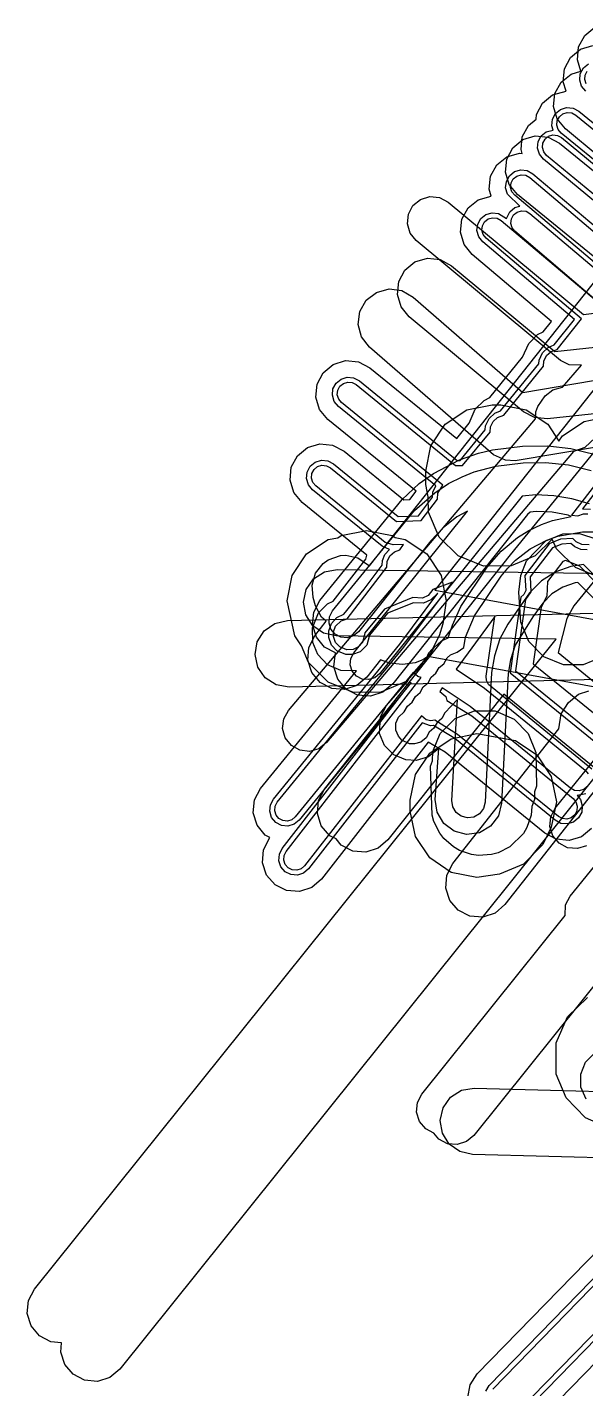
# Model space of a CAD drawing. Header units: metres. Extents: x -2677 to -840, y 169 to 1487.
# Drawn here: x -1958.2 to -1924.6, y 1337.7 to 1419.7 of the extents above; entities that cross this region are included whole.
import ezdxf

# ---------------------------------------------------------------- set-up
doc = ezdxf.new("R2010")
doc.units = ezdxf.units.M
doc.layers.add('AI_GREENING_EXCLUSIONS', color=1, linetype='Continuous')

msp = doc.modelspace()

# ---------------------------------------------------------------- linework, layer by layer
at = {"layer": 'AI_GREENING_EXCLUSIONS'}
for points in [[(-1919.708, 1408.523), (-1925.798, 1413.567), (-1926.29, 1414.173), (-1926.513, 1414.921), (-1926.433, 1415.697), (-1926.062, 1416.383), (-1925.457, 1416.876), (-1924.872, 1417.05), (-1925.081, 1417.732), (-1925.008, 1418.508), (-1924.642, 1419.198), (-1924.041, 1419.695)], [(-1924.231, 1371.427), (-1924.833, 1370.929), (-1925.579, 1370.7), (-1926.355, 1370.774), (-1927.045, 1371.139), (-1933.048, 1376.028), (-1934.057, 1376.628), (-1940.482, 1368.377), (-1941.072, 1367.867), (-1941.813, 1367.621), (-1942.591, 1367.678), (-1943.289, 1368.028), (-1943.799, 1368.618), (-1944.045, 1369.359), (-1943.988, 1370.137), (-1943.608, 1370.874), (-1943.874, 1371.015), (-1944.371, 1371.617), (-1944.6, 1372.363), (-1944.526, 1373.14), (-1944.16, 1373.829), (-1938.372, 1380.927), (-1939.319, 1380.935), (-1940.121, 1381.29), (-1940.715, 1381.91), (-1941.017, 1382.632), (-1941.037, 1383.521), (-1940.661, 1384.42), (-1940.121, 1384.96), (-1939.786, 1385.121), (-1937.823, 1387.653), (-1937.756, 1387.884), (-1941.654, 1391.059), (-1942.151, 1391.66), (-1942.381, 1392.406), (-1942.307, 1393.183), (-1941.942, 1393.872), (-1941.34, 1394.37), (-1940.594, 1394.599), (-1939.818, 1394.525), (-1939.128, 1394.16), (-1935.534, 1391.232), (-1935.161, 1391.248), (-1934.793, 1391.745), (-1940.102, 1396.07), (-1940.6, 1396.671), (-1940.829, 1397.417), (-1940.755, 1398.194), (-1940.39, 1398.883), (-1939.789, 1399.381), (-1939.043, 1399.61), (-1938.266, 1399.536), (-1937.576, 1399.171), (-1932.347, 1394.912), (-1931.591, 1395.846), (-1931.23, 1396.676), (-1930.689, 1397.216), (-1930.351, 1397.378), (-1928.377, 1399.816), (-1928.015, 1400.645), (-1927.475, 1401.186), (-1927.137, 1401.348), (-1926.64, 1401.961), (-1931.42, 1405.997), (-1931.907, 1406.607), (-1932.123, 1407.357), (-1932.036, 1408.132), (-1931.658, 1408.815), (-1931.048, 1409.302), (-1930.276, 1409.515), (-1930.398, 1409.939), (-1930.31, 1410.714), (-1929.932, 1411.397), (-1929.322, 1411.884), (-1928.572, 1412.099), (-1928.405, 1412.081), (-1928.477, 1412.32), (-1928.399, 1413.096), (-1928.029, 1413.784), (-1927.568, 1414.159), (-1927.542, 1414.437), (-1927.177, 1415.127), (-1926.575, 1415.624), (-1925.764, 1415.847), (-1925.936, 1416.407), (-1925.863, 1417.183), (-1925.498, 1417.873), (-1924.896, 1418.371), (-1924.151, 1418.6)], [(-1921.289, 1379.443), (-1934.079, 1381.794), (-1934.391, 1381.575), (-1934.847, 1381.405), (-1935.618, 1381.308), (-1936.395, 1381.38), (-1936.938, 1381.586), (-1937.763, 1380.544), (-1938.357, 1380.039), (-1939.1, 1379.799), (-1939.877, 1379.862), (-1940.572, 1380.218), (-1941.078, 1380.812), (-1941.317, 1381.555), (-1941.255, 1382.333), (-1940.899, 1383.027), (-1940.205, 1383.904), (-1940.487, 1384.149), (-1940.844, 1384.844), (-1940.986, 1385.342), (-1941.054, 1386.083), (-1940.846, 1386.797), (-1940.392, 1387.386), (-1940.09, 1387.607), (-1939.355, 1387.87), (-1939.021, 1387.891), (-1938.293, 1387.737), (-1937.597, 1387.256), (-1912.923, 1418.396)], [(-1921.289, 1379.443), (-1934.079, 1381.794), (-1934.391, 1381.575), (-1934.847, 1381.405), (-1935.618, 1381.308), (-1936.395, 1381.38), (-1936.938, 1381.586), (-1937.763, 1380.544), (-1938.357, 1380.039), (-1939.1, 1379.799), (-1939.877, 1379.862), (-1940.572, 1380.218), (-1941.078, 1380.812), (-1941.317, 1381.555), (-1941.255, 1382.333), (-1940.899, 1383.027), (-1940.205, 1383.904), (-1940.487, 1384.149), (-1940.844, 1384.844), (-1940.986, 1385.342), (-1941.054, 1386.083), (-1940.846, 1386.797), (-1940.392, 1387.386), (-1940.09, 1387.607), (-1939.355, 1387.87), (-1939.021, 1387.891), (-1938.293, 1387.737), (-1937.597, 1387.256), (-1912.923, 1418.396)], [(-1924.578, 1415.835), (-1924.827, 1416.136), (-1924.941, 1416.509), (-1924.905, 1416.897), (-1924.722, 1417.242), (-1924.421, 1417.491)], [(-1924.563, 1416.278), (-1924.643, 1416.539), (-1924.617, 1416.811), (-1924.489, 1417.053)], [(-1910.039, 1415.594), (-1933.66, 1385.784), (-1919.054, 1383.099)], [(-1910.039, 1415.594), (-1933.66, 1385.784), (-1919.054, 1383.099)], [(-1921.316, 1406.948), (-1927.123, 1411.739), (-1927.37, 1412.041), (-1927.482, 1412.415), (-1927.442, 1412.803), (-1927.258, 1413.147), (-1926.955, 1413.394), (-1926.541, 1413.502), (-1926.621, 1413.762), (-1926.584, 1414.15), (-1926.401, 1414.495), (-1926.101, 1414.744), (-1925.728, 1414.859), (-1925.339, 1414.822), (-1924.995, 1414.639), (-1919.27, 1409.977)], [(-1920.234, 1408.569), (-1926.068, 1413.321), (-1926.242, 1413.531), (-1926.322, 1413.793), (-1926.297, 1414.064), (-1926.169, 1414.306), (-1925.958, 1414.48), (-1925.697, 1414.56), (-1925.425, 1414.534), (-1925.184, 1414.406), (-1919.426, 1409.717)], [(-1922.503, 1404.585), (-1928.682, 1409.614), (-1929.18, 1410.215), (-1929.409, 1410.961), (-1929.336, 1411.738), (-1928.971, 1412.428), (-1928.37, 1412.925), (-1927.624, 1413.155), (-1926.847, 1413.082), (-1926.157, 1412.716), (-1920.357, 1407.995)], [(-1921.135, 1407.184), (-1926.932, 1411.97), (-1927.105, 1412.182), (-1927.183, 1412.444), (-1927.156, 1412.715), (-1927.026, 1412.956), (-1926.815, 1413.129), (-1926.553, 1413.207), (-1926.281, 1413.18), (-1926.041, 1413.05), (-1920.358, 1408.359)], [(-1924.572, 1373.509), (-1925.105, 1373.41), (-1924.902, 1373.164), (-1924.787, 1372.791), (-1924.824, 1372.403), (-1925.007, 1372.058), (-1925.307, 1371.809), (-1925.68, 1371.695), (-1926.069, 1371.732), (-1926.414, 1371.914), (-1932.467, 1376.845), (-1933.742, 1377.634), (-1933.925, 1377.605), (-1934.425, 1377.784), (-1941.271, 1368.992), (-1941.566, 1368.736), (-1941.937, 1368.614), (-1942.326, 1368.642), (-1942.674, 1368.817), (-1942.93, 1369.112), (-1943.052, 1369.483), (-1943.024, 1369.872), (-1942.849, 1370.22), (-1935.085, 1380.211), (-1941.835, 1371.933), (-1942.136, 1371.685), (-1942.509, 1371.57), (-1942.897, 1371.607), (-1943.242, 1371.79), (-1943.49, 1372.091), (-1943.605, 1372.464), (-1943.568, 1372.852), (-1943.385, 1373.197), (-1935.776, 1382.527), (-1933.482, 1385.596), (-1933.903, 1385.207), (-1934.344, 1385.002), (-1934.959, 1385.013), (-1936.519, 1384.392), (-1937.596, 1383.065), (-1937.767, 1382.469), (-1938.17, 1382.066), (-1938.628, 1381.895), (-1939.024, 1381.895), (-1939.562, 1382.119), (-1939.886, 1382.469), (-1940.056, 1382.927), (-1940.056, 1383.323), (-1939.886, 1383.782), (-1939.562, 1384.131), (-1939.138, 1384.329), (-1937.923, 1385.837), (-1936.843, 1387.288), (-1936.823, 1387.573), (-1936.672, 1387.934), (-1936.396, 1388.235), (-1936.84, 1388.427), (-1941.023, 1391.834), (-1941.271, 1392.135), (-1941.386, 1392.508), (-1941.349, 1392.896), (-1941.166, 1393.241), (-1940.866, 1393.489), (-1940.493, 1393.604), (-1940.104, 1393.567), (-1939.76, 1393.385), (-1935.871, 1390.218), (-1934.642, 1390.268), (-1933.803, 1391.393), (-1933.783, 1391.678), (-1933.61, 1392.072), (-1939.471, 1396.845), (-1939.719, 1397.146), (-1939.834, 1397.519), (-1939.797, 1397.907), (-1939.615, 1398.252), (-1939.314, 1398.5), (-1938.941, 1398.615), (-1938.553, 1398.578), (-1938.208, 1398.396), (-1932.311, 1393.593), (-1932.131, 1393.59), (-1930.625, 1395.443), (-1930.605, 1395.676), (-1930.4, 1396.117), (-1930.051, 1396.44), (-1929.704, 1396.585), (-1927.41, 1399.413), (-1927.391, 1399.646), (-1927.186, 1400.086), (-1926.837, 1400.41), (-1926.489, 1400.555), (-1925.247, 1402.093), (-1930.775, 1406.761), (-1931.019, 1407.066), (-1931.127, 1407.441), (-1931.083, 1407.828), (-1930.894, 1408.17), (-1930.589, 1408.413), (-1930.214, 1408.521), (-1929.827, 1408.478), (-1929.348, 1408.173), (-1929.152, 1408.581), (-1928.847, 1408.825), (-1928.542, 1408.913), (-1929.293, 1409.648), (-1929.401, 1410.023), (-1929.357, 1410.41), (-1929.168, 1410.752), (-1928.863, 1410.995), (-1928.488, 1411.103), (-1928.101, 1411.059), (-1927.759, 1410.87), (-1922.047, 1406.044)], [(-1922.888, 1404.529), (-1928.856, 1409.572), (-1929.027, 1409.785), (-1929.102, 1410.048), (-1929.071, 1410.319), (-1928.939, 1410.558), (-1928.726, 1410.728), (-1928.463, 1410.804), (-1928.192, 1410.773), (-1927.953, 1410.641), (-1922.059, 1405.662)], [(-1924.017, 1394.956), (-1924.629, 1394.371), (-1925.325, 1394.137), (-1940.191, 1376.593), (-1940.649, 1376.229), (-1941.211, 1376.068), (-1941.793, 1376.135), (-1942.305, 1376.419), (-1942.669, 1376.877), (-1942.83, 1377.439), (-1942.763, 1378.021), (-1942.479, 1378.533), (-1927.599, 1396.094), (-1927.575, 1396.53), (-1927.47, 1396.842), (-1927.017, 1397.493), (-1926.559, 1397.857), (-1925.97, 1398.015), (-1924.844, 1399.344), (-1925.568, 1399.366), (-1926.092, 1399.627), (-1934.785, 1406.842), (-1935.154, 1407.297), (-1935.321, 1407.858), (-1935.26, 1408.44), (-1934.981, 1408.954), (-1934.527, 1409.323), (-1933.966, 1409.49), (-1933.383, 1409.429), (-1932.869, 1409.15), (-1924.72, 1402.385), (-1921.967, 1402.739)], [(-1924.504, 1373.947), (-1924.714, 1373.773), (-1924.976, 1373.693), (-1925.247, 1373.719), (-1925.489, 1373.847), (-1931.533, 1378.77), (-1933.214, 1379.889), (-1933.372, 1379.673), (-1933.008, 1379.366), (-1932.935, 1379.133), (-1931.444, 1378.204), (-1925.34, 1373.232), (-1925.166, 1373.022), (-1925.086, 1372.761), (-1925.111, 1372.489), (-1925.239, 1372.248), (-1925.45, 1372.073), (-1925.711, 1371.993), (-1925.983, 1372.019), (-1926.224, 1372.147), (-1932.293, 1377.09), (-1933.671, 1377.943), (-1933.913, 1377.905), (-1934.178, 1377.968), (-1934.473, 1378.209), (-1941.508, 1369.176), (-1941.714, 1368.997), (-1941.974, 1368.911), (-1942.246, 1368.931), (-1942.49, 1369.054), (-1942.669, 1369.26), (-1942.755, 1369.52), (-1942.735, 1369.792), (-1942.612, 1370.036), (-1934.485, 1380.522), (-1934.692, 1380.579), (-1934.973, 1380.822), (-1942.068, 1372.123), (-1942.278, 1371.949), (-1942.539, 1371.869), (-1942.811, 1371.895), (-1943.052, 1372.023), (-1943.226, 1372.233), (-1943.306, 1372.494), (-1943.28, 1372.766), (-1943.152, 1373.007), (-1935.54, 1382.342), (-1932.607, 1386.265), (-1933.789, 1385.819), (-1934.071, 1385.456), (-1934.403, 1385.296), (-1934.989, 1385.344), (-1936.703, 1384.642), (-1937.89, 1383.203), (-1938.015, 1382.637), (-1938.258, 1382.368), (-1938.59, 1382.209), (-1938.965, 1382.189), (-1939.394, 1382.368), (-1939.637, 1382.637), (-1939.762, 1382.987), (-1939.762, 1383.264), (-1939.637, 1383.614), (-1939.315, 1383.936), (-1938.946, 1384.062), (-1936.548, 1387.157), (-1936.529, 1387.514), (-1936.369, 1387.846), (-1936.101, 1388.088), (-1935.77, 1388.21), (-1935.557, 1388.529), (-1936.18, 1388.503), (-1936.651, 1388.66), (-1940.833, 1392.067), (-1941.007, 1392.277), (-1941.087, 1392.538), (-1941.062, 1392.81), (-1940.934, 1393.051), (-1940.723, 1393.225), (-1940.462, 1393.306), (-1940.19, 1393.28), (-1939.949, 1393.152), (-1935.973, 1389.913), (-1934.487, 1389.975), (-1933.509, 1391.263), (-1933.489, 1391.619), (-1933.176, 1392.105), (-1939.281, 1397.078), (-1939.455, 1397.288), (-1939.536, 1397.549), (-1939.51, 1397.821), (-1939.382, 1398.062), (-1939.172, 1398.236), (-1938.91, 1398.317), (-1938.639, 1398.291), (-1938.397, 1398.163), (-1932.42, 1393.295), (-1931.99, 1393.287), (-1930.331, 1395.305), (-1930.311, 1395.617), (-1930.152, 1395.949), (-1929.883, 1396.191), (-1929.512, 1396.317), (-1927.116, 1399.275), (-1927.097, 1399.586), (-1926.937, 1399.919), (-1926.669, 1400.161), (-1926.298, 1400.287), (-1924.829, 1402.132), (-1930.582, 1406.99), (-1930.752, 1407.204), (-1930.828, 1407.466), (-1930.797, 1407.737), (-1930.665, 1407.976), (-1930.452, 1408.147), (-1930.189, 1408.222), (-1929.918, 1408.192), (-1929.679, 1408.06), (-1923.939, 1403.214), (-1928.839, 1407.402), (-1929.009, 1407.615), (-1929.085, 1407.877), (-1929.055, 1408.149), (-1928.923, 1408.388), (-1928.709, 1408.558), (-1928.447, 1408.634), (-1928.175, 1408.604), (-1927.936, 1408.472), (-1923.039, 1404.342)], [(-1914.661, 1397.405), (-1926.882, 1396.099), (-1927.658, 1396.18), (-1928.323, 1396.534), (-1935.206, 1402.247), (-1935.698, 1402.853), (-1935.921, 1403.601), (-1935.84, 1404.377), (-1935.468, 1405.063), (-1934.862, 1405.555), (-1934.114, 1405.777), (-1933.338, 1405.696), (-1932.652, 1405.325), (-1926.439, 1400.169), (-1911.13, 1401.805)], [(-1923.925, 1374.976), (-1929.507, 1379.523), (-1936.487, 1370.742), (-1937.083, 1370.238), (-1937.826, 1369.999), (-1938.603, 1370.064), (-1939.297, 1370.421), (-1939.611, 1370.791), (-1939.995, 1370.989), (-1940.5, 1371.584), (-1940.738, 1372.328), (-1940.674, 1373.105), (-1940.316, 1373.799), (-1929.108, 1387.9), (-1923.804, 1394.406), (-1928.826, 1393.572), (-1929.414, 1393.618), (-1930.125, 1393.938), (-1937.595, 1400.424), (-1938.072, 1401.041), (-1938.277, 1401.794), (-1938.178, 1402.568), (-1937.791, 1403.246), (-1937.173, 1403.723), (-1936.42, 1403.928), (-1935.646, 1403.829), (-1934.969, 1403.442), (-1928.365, 1397.696), (-1919.973, 1399.106)], [(-1916.806, 1401.454), (-1925.444, 1390.296), (-1925.062, 1390.259), (-1924.721, 1390.38), (-1924.444, 1390.38)], [(-1917.803, 1399.69), (-1924.772, 1390.674), (-1924.288, 1390.655)], [(-1923.749, 1386.547), (-1925.194, 1387.151), (-1926.338, 1388.274), (-1926.599, 1388.86), (-1927.632, 1387.848), (-1929.077, 1387.244), (-1930.738, 1387.228), (-1932.26, 1387.848), (-1933.404, 1388.971), (-1934.051, 1390.48), (-1934.067, 1391.4), (-1934.216, 1392.15), (-1934.216, 1392.15), (-1934.216, 1392.952), (-1933.912, 1394.483), (-1933.044, 1395.78), (-1931.747, 1396.648), (-1930.216, 1396.952), (-1929.694, 1396.947), (-1928.163, 1396.643), (-1926.866, 1395.775), (-1926.191, 1394.766), (-1925.978, 1395.083), (-1924.681, 1395.951), (-1923.15, 1396.255)], [(-1906.863, 1368.026), (-1925.049, 1386.247), (-1925.219, 1386.225), (-1925.964, 1385.956), (-1926.624, 1385.555), (-1927.172, 1384.992), (-1927.763, 1384.181), (-1928.826, 1382.474), (-1929.112, 1381.593), (-1929.25, 1380.768), (-1929.645, 1372.942), (-1929.84, 1372.187), (-1930.31, 1371.564), (-1930.982, 1371.168), (-1931.755, 1371.059), (-1932.51, 1371.254), (-1933.133, 1371.724), (-1933.53, 1372.396), (-1933.638, 1373.169), (-1933.428, 1376.248), (-1934.039, 1375.749), (-1934.795, 1375.52), (-1935.407, 1375.552), (-1936.129, 1375.855), (-1936.69, 1376.416), (-1936.992, 1377.138), (-1936.946, 1378.143), (-1936.578, 1378.831), (-1935.333, 1380.251), (-1935.149, 1380.569), (-1933.905, 1381.99), (-1933.702, 1382.331), (-1933.272, 1382.722), (-1932.857, 1382.9), (-1932.611, 1383.666), (-1932.103, 1384.788), (-1930.509, 1387.176), (-1929.678, 1388.14), (-1928.69, 1388.958), (-1928.001, 1389.367), (-1927.252, 1389.74), (-1926.585, 1389.97), (-1925.466, 1390.22), (-1925.647, 1390.306), (-1926.604, 1390.471), (-1927.573, 1390.522), (-1927.92, 1390.471), (-1928.082, 1390.334), (-1936.2, 1380.133), (-1936.797, 1379.631), (-1937.541, 1379.396), (-1938.319, 1379.463), (-1939.011, 1379.824), (-1939.513, 1380.421), (-1939.748, 1381.165), (-1939.649, 1382.002), (-1940.3, 1382.344), (-1940.799, 1382.943), (-1941.031, 1383.688), (-1940.96, 1384.465), (-1940.598, 1385.156), (-1935.642, 1391.241), (-1934.605, 1392.202), (-1933.739, 1392.819), (-1932.177, 1393.641), (-1931.028, 1394.035), (-1930.201, 1394.23), (-1928.394, 1394.453), (-1926.868, 1394.467), (-1925.476, 1394.312), (-1923.991, 1393.963)], [(-1924.36, 1390.972), (-1925.412, 1391.285), (-1926.492, 1391.471), (-1927.588, 1391.529), (-1928.416, 1391.437), (-1936.98, 1380.758), (-1937.279, 1380.507), (-1937.651, 1380.39), (-1938.039, 1380.424), (-1938.385, 1380.604), (-1938.636, 1380.902), (-1938.754, 1381.275), (-1938.72, 1381.663), (-1938.54, 1382.009), (-1931.694, 1390.546), (-1932.338, 1390.206), (-1933.165, 1389.54), (-1933.901, 1388.746), (-1938.265, 1383.27), (-1938.564, 1383.02), (-1938.937, 1382.904), (-1939.326, 1382.94), (-1939.671, 1383.121), (-1939.921, 1383.421), (-1940.037, 1383.794), (-1940.001, 1384.182), (-1939.82, 1384.528), (-1934.894, 1390.578), (-1933.675, 1391.65), (-1932.847, 1392.197), (-1932.019, 1392.616), (-1931.295, 1392.904), (-1929.992, 1393.252), (-1928.349, 1393.454), (-1927.011, 1393.473), (-1925.618, 1393.322), (-1924.255, 1392.998)], [(-1921.178, 1389.873), (-1925.289, 1384.83), (-1925.715, 1384.078), (-1926.241, 1382.021), (-1921.399, 1378.077)], [(-1905.795, 1368.372), (-1924.709, 1387.323), (-1925.468, 1387.215), (-1926.376, 1386.89), (-1927.244, 1386.34), (-1927.973, 1385.619), (-1929.263, 1383.731), (-1929.759, 1382.853), (-1930.082, 1381.834), (-1930.249, 1380.824), (-1930.643, 1372.999), (-1930.741, 1372.621), (-1930.975, 1372.31), (-1931.312, 1372.112), (-1931.698, 1372.057), (-1932.076, 1372.155), (-1932.387, 1372.39), (-1932.585, 1372.726), (-1932.64, 1373.112), (-1932.294, 1379.203), (-1933.056, 1378.389), (-1933.24, 1378.049), (-1933.532, 1377.81), (-1933.716, 1377.47), (-1934.008, 1377.23), (-1934.192, 1376.89), (-1934.51, 1376.631), (-1934.892, 1376.515), (-1935.193, 1376.529), (-1935.656, 1376.747), (-1935.861, 1376.975), (-1936.012, 1377.336), (-1936.012, 1377.763), (-1935.853, 1378.137), (-1935.502, 1378.452), (-1935.31, 1378.798), (-1935.026, 1379.031), (-1934.834, 1379.378), (-1934.55, 1379.611), (-1934.358, 1379.957), (-1934.074, 1380.19), (-1933.882, 1380.537), (-1933.598, 1380.77), (-1933.405, 1381.116), (-1933.122, 1381.349), (-1932.929, 1381.696), (-1932.713, 1381.893), (-1932.315, 1382.047), (-1931.925, 1382.323), (-1931.81, 1382.944), (-1931.271, 1384.235), (-1929.681, 1386.615), (-1929.269, 1387.099), (-1928.811, 1387.587), (-1927.928, 1388.267), (-1926.926, 1388.795), (-1926.259, 1389.024), (-1924.784, 1389.303), (-1923.838, 1389.297)], [(-1924.379, 1388.521), (-1924.819, 1388.528), (-1925.151, 1388.687), (-1925.355, 1388.899), (-1926.094, 1388.846), (-1926.772, 1388.578), (-1928.243, 1386.674), (-1928.178, 1385.764), (-1928.299, 1385.519), (-1928.483, 1385.358), (-1929.129, 1380.803), (-1923.332, 1376.081)], [(-1924.499, 1388.214), (-1924.878, 1388.233), (-1925.239, 1388.385), (-1925.47, 1388.59), (-1926.026, 1388.55), (-1926.585, 1388.329), (-1927.93, 1386.589), (-1927.888, 1385.686), (-1928.2, 1385.215), (-1928.808, 1380.928), (-1923.142, 1376.314)], [(-1922.754, 1385.001), (-1924.944, 1387.234), (-1925.807, 1387.562), (-1925.961, 1387.5), (-1926.884, 1386.307), (-1926.922, 1385.427), (-1927.256, 1384.752), (-1927.739, 1381.347), (-1922.511, 1377.089)], [(-1919.612, 1380.032), (-1952.637, 1338.85), (-1953.235, 1338.348), (-1953.979, 1338.113), (-1954.757, 1338.181), (-1955.449, 1338.541), (-1955.951, 1339.138), (-1956.186, 1339.882), (-1956.137, 1340.445), (-1956.778, 1340.501), (-1957.47, 1340.861), (-1957.972, 1341.459), (-1958.206, 1342.203), (-1958.138, 1342.981), (-1957.778, 1343.673), (-1926.36, 1382.825), (-1939.601, 1383.033), (-1940.364, 1383.198), (-1941.006, 1383.641), (-1941.429, 1384.297), (-1941.569, 1385.065), (-1941.405, 1385.827), (-1940.961, 1386.469), (-1940.306, 1386.893), (-1939.538, 1387.033), (-1939.538, 1387.033), (-1923.19, 1386.776)], [(-1923.867, 1380.391), (-1942.446, 1379.946), (-1943.214, 1380.08), (-1943.873, 1380.498), (-1944.322, 1381.136), (-1944.493, 1381.898), (-1944.359, 1382.666), (-1943.941, 1383.325), (-1943.303, 1383.774), (-1942.541, 1383.945), (-1921.573, 1384.447)], [(-1924.216, 1374.996), (-1930.437, 1380.089), (-1930.555, 1380.335), (-1930.57, 1380.608), (-1930.061, 1384.201), (-1932.387, 1381.02), (-1930.675, 1379.877), (-1924.605, 1374.932), (-1924.431, 1374.722)], [(-1923.188, 1374.786), (-1929.447, 1366.834), (-1930.04, 1366.327), (-1930.782, 1366.085), (-1931.56, 1366.146), (-1932.256, 1366.499), (-1932.763, 1367.092), (-1933.005, 1367.834), (-1932.944, 1368.612), (-1932.591, 1369.308), (-1926.2, 1377.427), (-1926.2, 1377.427), (-1926.062, 1378.327), (-1925.611, 1379.009), (-1925.02, 1379.516), (-1924.395, 1379.72)], [(-1924.526, 1370.386), (-1925.085, 1370.211), (-1925.668, 1370.264), (-1926.186, 1370.536), (-1926.561, 1370.985), (-1926.735, 1371.544), (-1926.682, 1372.127), (-1926.411, 1372.645), (-1921.709, 1378.468)], [(-1923.191, 1363.064), (-1931.313, 1352.933), (-1931.761, 1352.556), (-1932.319, 1352.38), (-1932.902, 1352.431), (-1933.421, 1352.701), (-1933.732, 1353.07), (-1934.208, 1353.318), (-1934.584, 1353.766), (-1934.761, 1354.324), (-1934.71, 1354.907), (-1934.44, 1355.426), (-1925.823, 1366.176), (-1925.792, 1366.82), (-1925.522, 1367.34), (-1920.636, 1373.355)], [(-1923.031, 1353.302), (-1924.595, 1353.987), (-1925.756, 1355.187), (-1926.36, 1356.631), (-1926.36, 1358.507), (-1925.675, 1360.071), (-1924.475, 1361.232)], [(-1924.558, 1355.115), (-1924.866, 1355.832), (-1924.876, 1356.613), (-1924.587, 1357.337), (-1924.043, 1357.896)], [(-1931.674, 1337.136), (-1931.532, 1337.903), (-1931.107, 1338.558), (-1918.801, 1351.195)], [(-1930.603, 1337.533), (-1930.39, 1337.86), (-1917.386, 1351.215)], [(-1930.175, 1337.651), (-1916.926, 1351.257)], [(-1897.335, 1337.244), (-1899.963, 1339.955), (-1900.413, 1340.08), (-1900.682, 1340.323), (-1900.841, 1340.655), (-1900.861, 1340.881), (-1903.489, 1343.591), (-1903.939, 1343.717), (-1904.208, 1343.959), (-1904.367, 1344.292), (-1904.387, 1344.518), (-1905.032, 1345.152), (-1907.354, 1346.416), (-1907.748, 1346.389), (-1908.098, 1346.514), (-1908.366, 1346.757), (-1908.502, 1347.031), (-1911.821, 1348.805), (-1912.214, 1348.778), (-1912.564, 1348.903), (-1912.833, 1349.146), (-1912.968, 1349.42), (-1914.888, 1350.424), (-1928.671, 1336.295)], [(-1897.629, 1337.09), (-1900.124, 1339.661), (-1900.581, 1339.831), (-1900.931, 1340.155), (-1901.155, 1340.726), (-1903.649, 1343.297), (-1904.107, 1343.468), (-1904.457, 1343.792), (-1904.681, 1344.363), (-1905.214, 1344.91), (-1907.426, 1346.095), (-1907.904, 1346.114), (-1908.266, 1346.265), (-1908.615, 1346.589), (-1908.72, 1346.79), (-1911.892, 1348.484), (-1912.371, 1348.503), (-1912.732, 1348.654), (-1913.082, 1348.978), (-1913.186, 1349.179), (-1914.836, 1350.056), (-1928.456, 1336.086)], [(-1898.501, 1336.549), (-1900.701, 1338.819), (-1901.22, 1339.056), (-1901.76, 1339.596), (-1902.027, 1340.186), (-1904.227, 1342.455), (-1904.746, 1342.692), (-1905.286, 1343.233), (-1905.553, 1343.822), (-1905.824, 1344.102), (-1907.717, 1345.114), (-1908.102, 1345.134), (-1908.825, 1345.436), (-1909.453, 1346.043), (-1912.183, 1347.503), (-1912.569, 1347.523), (-1913.291, 1347.825), (-1913.919, 1348.432), (-1914.655, 1348.825), (-1927.739, 1335.388)]]:
    msp.add_lwpolyline(points, dxfattribs=at)
for points in [[(-1936.244, 1389.081), (-1936.045, 1388.947), (-1935.442, 1388.828), (-1934.145, 1387.96), (-1933.277, 1386.663), (-1932.973, 1385.132), (-1933.18, 1383.761), (-1933.406, 1383.036), (-1933.799, 1382.246), (-1934.051, 1381.976), (-1934.278, 1381.432), (-1935.401, 1380.288), (-1936.91, 1379.641), (-1938.571, 1379.625), (-1940.093, 1380.245), (-1941.28, 1381.432), (-1941.699, 1382.434), (-1942.102, 1383.036), (-1942.563, 1385.132), (-1942.259, 1386.663), (-1941.391, 1387.96), (-1940.094, 1388.828), (-1939.511, 1388.943), (-1939.306, 1389.081), (-1937.775, 1389.385), (-1936.244, 1389.081)], [(-1922.3, 1386.828), (-1922.145, 1386.109), (-1922.106, 1385.392), (-1922.183, 1383.847), (-1922.653, 1382.682), (-1923.575, 1381.76), (-1924.74, 1381.29), (-1925.928, 1381.29), (-1927.093, 1381.76), (-1928.015, 1382.682), (-1928.485, 1383.847), (-1928.613, 1385.666), (-1928.483, 1386.664), (-1928.144, 1387.539), (-1926.984, 1388.761), (-1925.954, 1389.168), (-1924.96, 1389.195), (-1923.91, 1388.843), (-1922.686, 1387.684), (-1922.3, 1386.828)], [(-1933.724, 1371.852), (-1933.826, 1372.235), (-1933.925, 1375.169), (-1933.807, 1375.502), (-1933.793, 1376.061), (-1933.34, 1377.145), (-1932.437, 1378.048), (-1931.285, 1378.515), (-1930.029, 1378.501), (-1928.891, 1378.011), (-1928.043, 1377.145), (-1927.576, 1375.993), (-1927.544, 1373.982), (-1927.671, 1373.627), (-1927.671, 1373.159), (-1927.828, 1372.749), (-1927.868, 1372.22), (-1928.117, 1371.491), (-1928.33, 1371.124), (-1929.14, 1370.313), (-1929.862, 1369.953), (-1930.252, 1369.848), (-1931.037, 1369.795), (-1931.455, 1369.852), (-1932.188, 1370.102), (-1932.551, 1370.313), (-1933.128, 1370.821), (-1933.37, 1371.136), (-1933.724, 1371.852)], [(-1934.838, 1374.668), (-1933.97, 1375.965), (-1932.673, 1376.833), (-1931.142, 1377.137), (-1928.817, 1376.721), (-1927.52, 1375.853), (-1926.652, 1374.556), (-1926.348, 1373.025), (-1926.652, 1371.494), (-1927.158, 1370.455), (-1928.334, 1369.279), (-1929.779, 1368.674), (-1931.142, 1368.475), (-1932.673, 1368.779), (-1933.97, 1369.647), (-1934.838, 1370.944), (-1935.142, 1372.475), (-1935.142, 1373.137), (-1934.838, 1374.668)], [(-1920.332, 1352.728), (-1920.783, 1352.091), (-1921.443, 1351.675), (-1922.212, 1351.543), (-1931.396, 1351.787), (-1932.157, 1351.959), (-1932.795, 1352.41), (-1933.211, 1353.07), (-1933.343, 1353.839), (-1933.17, 1354.6), (-1932.719, 1355.237), (-1932.059, 1355.653), (-1931.29, 1355.785), (-1922.106, 1355.541), (-1921.345, 1355.369), (-1920.708, 1354.918), (-1920.292, 1354.258), (-1920.16, 1353.489), (-1920.332, 1352.728)]]:
    msp.add_lwpolyline(points, close=True, dxfattribs=at)

doc.saveas('drawing.dxf')
